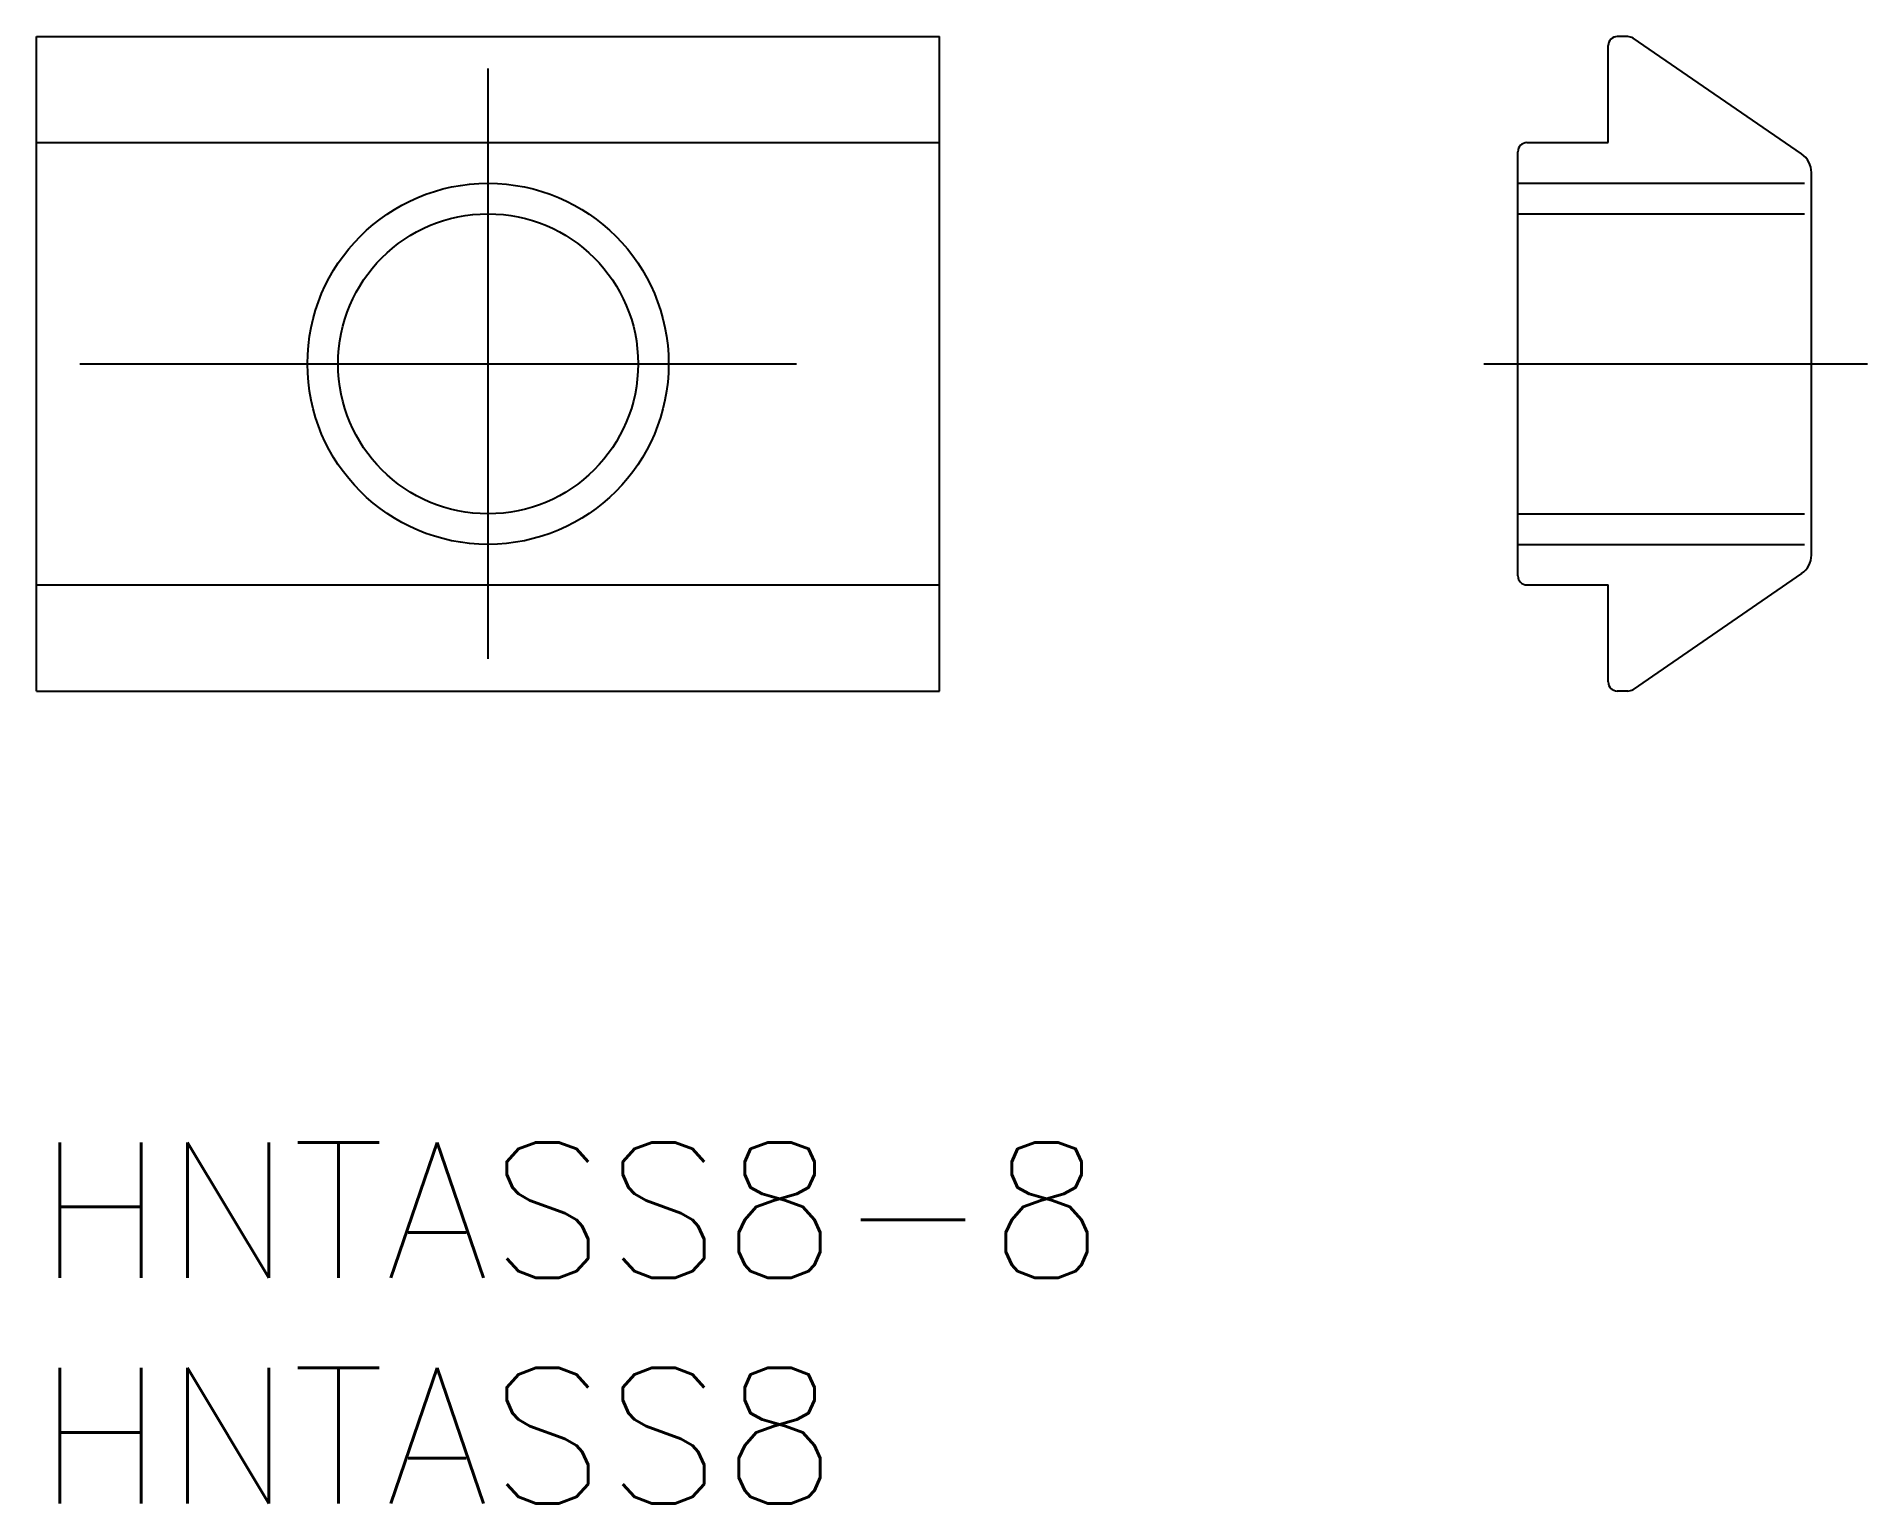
# Model space of a CAD drawing. Extents: x 0 to 40.6, y -8 to 24.5.
import ezdxf

# ---------------------------------------------------------------- set-up
doc = ezdxf.new("R2010")
doc.units = 0
doc.header["$LTSCALE"] = 0.5
doc.linetypes.add('CENTER', pattern=[50.8, 31.75, -6.35, 6.35, -6.35])
doc.linetypes.add('DASHED', pattern=[19.05, 12.7, -6.35])
for name, color, linetype in [('MSM_CENTER', 1, 'CENTER'), ('MSM_CONTINUOUS', 7, 'CONTINUOUS'), ('MSM_DASHED', 4, 'DASHED'), ('MSM_NARROW', 5, 'CONTINUOUS'), ('MSM_PART_NUMBER', 7, 'CONTINUOUS')]:
    doc.layers.add(name, color=color, linetype=linetype)
doc.styles.get("Standard").update_dxf_attribs({"font": 'txt.shx', "height": 3, "bigfont": 'bigfont.shx'})

# ---------------------------------------------------------------- blocks, each defined once
blk = doc.blocks.new('*U3')
at = {"layer": 'MSM_PART_NUMBER'}
blk.add_text('HNTASS8-8', height=3, dxfattribs=at).set_placement((0, -3))
blk = doc.blocks.new('*U4')
at = {"layer": 'MSM_PART_NUMBER'}
blk.add_text('HNTASS8', height=3, dxfattribs=at).set_placement((0, -8))

msp = doc.modelspace()

# ---------------------------------------------------------------- linework, layer by layer
at = {"layer": 'MSM_CENTER'}
for p, q in [((10, 10.709999), (10, 23.79)), ((0.96, 17.249999), (19.04, 17.249999)), ((32.056866, 17.249999), (40.554556, 17.249999))]:
    msp.add_line(p, q, dxfattribs=at)
at = {"layer": 'MSM_CONTINUOUS'}
for p, q in [((0, 24.5), (20, 24.5)), ((0, 10), (0, 24.5)), ((20, 10), (20, 24.5)), ((35.251086, 24.5), (35.013201, 24.5)), ((39.096461, 21.899007), (35.364389, 24.464808)), ((34.8132, 22.150001), (34.8132, 24.299999)), ((0, 22.150001), (20, 22.150001)), ((32.813197, 12.549998), (32.813197, 21.950001)), ((33.013197, 22.150001), (34.8132, 22.150001)), ((39.313197, 13.013013), (39.313197, 21.486985)), ((39.096463, 12.600996), (35.364386, 10.035192)), ((0, 12.349998), (20, 12.349998)), ((33.013197, 12.349998), (34.8132, 12.349998)), ((34.8132, 10.199999), (34.8132, 12.349998)), ((0, 10), (20, 10)), ((35.251082, 10), (35.013201, 10))]:
    msp.add_line(p, q, dxfattribs=at)
msp.add_circle((10, 17.249999), 3.3235, dxfattribs=at)
for centre, radius, start, end in [((35.013201, 24.299999), 0.2, 90, 180.000003), ((35.251086, 24.299999), 0.2, 55.49146, 90), ((33.013197, 21.950001), 0.2, 90, 180), ((38.813197, 21.486985), 0.5, 0, 55.49146), ((38.813197, 13.013013), 0.5, 304.50854, 0), ((33.013197, 12.549998), 0.2, 180, 270), ((35.013201, 10.199999), 0.2, 180.000003, 270.00001), ((35.251082, 10.199999), 0.2, 269.99999, 304.50854)]:
    msp.add_arc(centre, radius, start, end, dxfattribs=at)
at = {"layer": 'MSM_DASHED'}
for p, q in [((32.813197, 21.249999), (39.313197, 21.249999)), ((32.813197, 20.573499), (39.313197, 20.573499)), ((32.813197, 13.926499), (39.313197, 13.926499)), ((32.813197, 13.249999), (39.313197, 13.249999))]:
    msp.add_line(p, q, dxfattribs=at)
at = {"layer": 'MSM_NARROW'}
msp.add_circle((10, 17.249999), 4, dxfattribs=at)

# ---------------------------------------------------------------- block references
at = {"layer": 'MSM_CONTINUOUS'}
for name in ['*U3', '*U4']:
    msp.add_blockref(name, (0, 0), dxfattribs=at)

doc.saveas('drawing.dxf')
